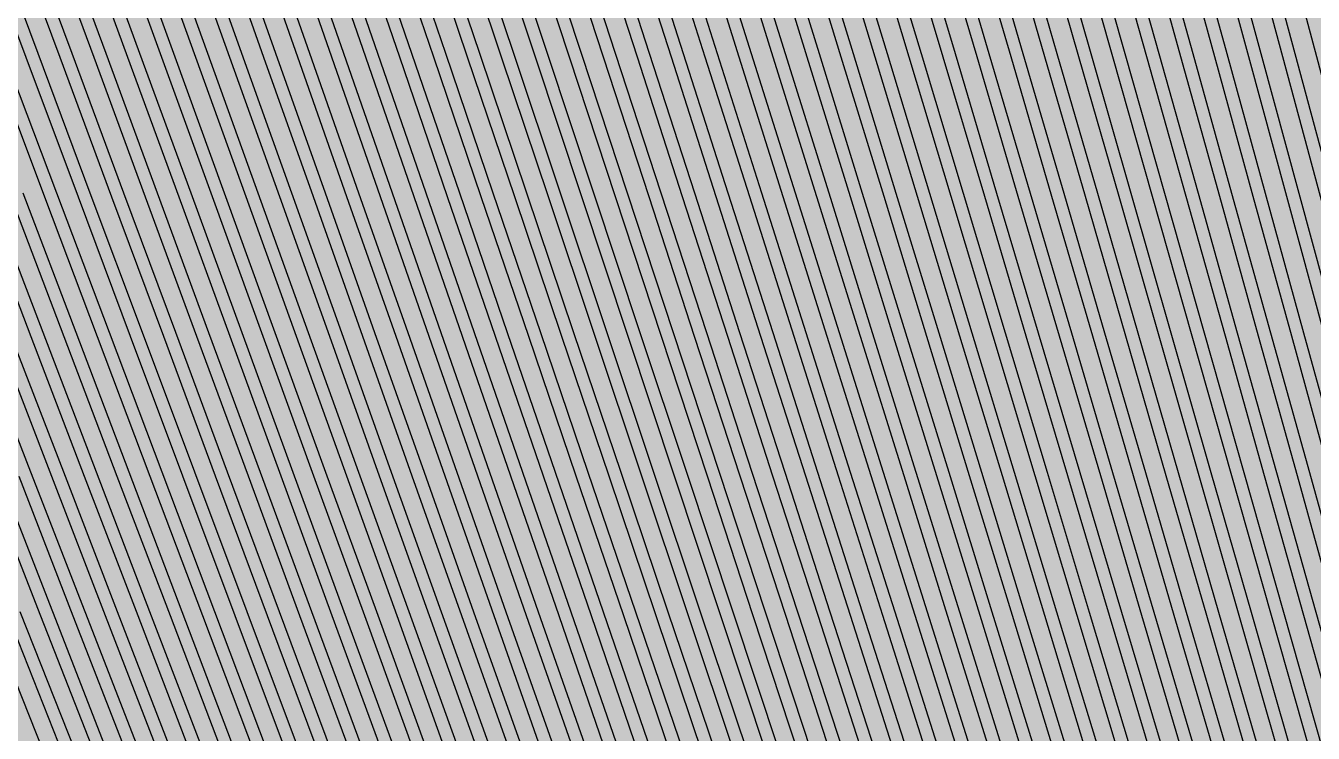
# Model space of a CAD drawing. Header units: metres. Extents: x -7231 to 10969, y -37556 to 1873.
# Drawn here: x 1142.6 to 1350.1, y -18281.2 to -18167.2 of the extents above; entities that cross this region are included whole.
import ezdxf

# ---------------------------------------------------------------- set-up
doc = ezdxf.new("R2010")
doc.units = ezdxf.units.M
for name, color, linetype in [('Metal1', 4, 'CONTINUOUS'), ('Metal2', 3, 'CONTINUOUS'), ('Polyimide', 7, 'CONTINUOUS')]:
    doc.layers.add(name, color=color, linetype=linetype)

msp = doc.modelspace()

# ---------------------------------------------------------------- hatches: boundary and pattern name
at = {"layer": 'Polyimide'}
msp.add_hatch(color=7, dxfattribs=at).paths.add_polyline_path([(4065.69, -468), (4066.67, -501.99), (4068.51, -535.99), (4071.41, -569.99), (4075.54, -603.99), (4081.04, -637.99), (4088.01, -671.99), (4096.52, -705.98), (4106.62, -739.98), (4118.33, -773.98), (4131.63, -807.98), (4146.49, -841.98), (4162.87, -875.98), (4180.68, -909.97), (4199.83, -943.97), (4220.22, -977.97), (4241.73, -1011.97), (4264.21, -1045.97), (4287.52, -1079.96), (4311.51, -1113.96), (4336.01, -1147.96), (4360.86, -1181.96), (4385.88, -1215.96), (4410.89, -1249.96), (4435.74, -1283.95), (4460.24, -1317.95), (4484.23, -1351.95), (4507.54, -1385.95), (4530.02, -1419.95), (4551.53, -1453.94), (4571.92, -1487.94), (4591.07, -1521.94), (4608.88, -1555.94), (4625.26, -1589.94), (4640.12, -1623.94), (4653.42, -1657.93), (4665.13, -1691.93), (4675.23, -1725.93), (4683.74, -1759.93), (4690.71, -1793.93), (4696.21, -1827.93), (4700.34, -1861.92), (4703.24, -1895.92), (4705.08, -1929.92), (4706.06, -1963.92), (4706.44, -1997.92), (4706.5, -2031.91), (4706.5, -4793.02), (4709.95, -4838.39), (4720.22, -4882.71), (4737.08, -4924.98), (4760.13, -4964.2), (4788.85, -4999.49), (4822.58, -5030.03), (4860.53, -5055.12), (4901.85, -5074.18), (4901.85, -5074.18), (4970.68, -5105.23), (5034.7, -5145.26), (5092.76, -5193.54), (5143.8, -5249.19), (5186.89, -5311.2), (5221.24, -5378.44), (5246.23, -5449.69), (5261.41, -5523.66), (5266.5, -5599), (5261.41, -5674.34), (5246.23, -5748.31), (5221.24, -5819.56), (5186.89, -5886.8), (5143.8, -5948.81), (5092.76, -6004.46), (5034.7, -6052.74), (4970.68, -6092.77), (4901.85, -6123.82), (4860.53, -6142.88), (4822.58, -6167.97), (4788.85, -6198.51), (4760.13, -6233.8), (4737.08, -6273.02), (4720.22, -6315.29), (4709.95, -6359.61), (4706.5, -6404.98), (4706.5, -9221.52), (4709.95, -9266.88), (4720.22, -9311.21), (4737.08, -9353.47), (4760.13, -9392.7), (4788.85, -9427.98), (4822.58, -9458.52), (4860.53, -9483.61), (4901.85, -9502.67), (4970.68, -9533.72), (5034.7, -9573.75), (5092.76, -9622.03), (5143.8, -9677.68), (5186.89, -9739.69), (5221.24, -9806.94), (5246.23, -9878.19), (5261.41, -9952.16), (5266.5, -10027.49), (5261.41, -10102.83), (5246.23, -10176.8), (5221.24, -10248.05), (5186.89, -10315.3), (5143.8, -10377.31), (5092.76, -10432.96), (5034.7, -10481.24), (4970.68, -10521.27), (4901.85, -10552.32), (4860.53, -10571.38), (4822.58, -10596.46), (4788.85, -10627), (4760.13, -10662.29), (4737.08, -10701.52), (4720.22, -10743.78), (4709.95, -10788.1), (4706.5, -10833.47), (4706.5, -13650.01), (4709.95, -13695.38), (4720.22, -13739.7), (4737.08, -13781.96), (4760.13, -13821.19), (4788.85, -13856.48), (4822.58, -13887.02), (4860.53, -13912.11), (4901.85, -13931.17), (4970.68, -13962.22), (5034.7, -14002.25), (5092.76, -14050.53), (5143.8, -14106.18), (5186.89, -14168.19), (5221.24, -14235.43), (5246.23, -14306.68), (5261.41, -14380.65), (5266.5, -14455.99), (5261.41, -14531.33), (5246.23, -14605.29), (5221.24, -14676.55), (5186.89, -14743.79), (5143.8, -14805.8), (5092.76, -14861.45), (5034.7, -14909.73), (4970.68, -14949.76), (4901.85, -14980.81), (4860.53, -14999.87), (4822.58, -15024.96), (4788.85, -15055.5), (4760.13, -15090.79), (4737.08, -15130.01), (4720.22, -15172.27), (4709.95, -15216.6), (4706.5, -15261.97), (4706.5, -15455.99), (4720.95, -15750.04), (4764.14, -16041.26), (4835.68, -16326.84), (4934.86, -16604.04), (5060.74, -16870.18), (5212.09, -17122.7), (5387.47, -17359.17), (5585.18, -17577.31), (5803.32, -17775.02), (6039.79, -17950.4), (6292.31, -18101.75), (6558.45, -18227.63), (6835.65, -18326.81), (7121.23, -18398.34), (7412.45, -18441.54), (7706.5, -18455.99), (9969.01, -18455.99), (10047.42, -18459.84), (10125.08, -18471.36), (10201.23, -18490.44), (10275.15, -18516.89), (10346.12, -18550.45), (10413.46, -18590.81), (10476.52, -18637.58), (10534.69, -18690.3), (10587.41, -18748.47), (10634.18, -18811.53), (10674.54, -18878.87), (10708.11, -18949.84), (10734.56, -19023.76), (10753.63, -19099.92), (10765.15, -19177.58), (10769.01, -19255.99), (10769.01, -20895.8), (10730.24, -20951.41), (10694.6, -21009.08), (10662.21, -21068.63), (10633.17, -21129.89), (10607.55, -21192.66), (10585.45, -21256.74), (10566.93, -21321.96), (10552.05, -21388.09), (10540.84, -21454.95), (10533.35, -21522.33), (10529.6, -21590.02), (10529.6, -21657.81), (10533.35, -21725.5), (10540.84, -21792.87), (10552.05, -21859.73), (10566.93, -21925.87), (10585.45, -21991.08), (10607.55, -22055.17), (10633.17, -22117.94), (10662.21, -22179.19), (10694.6, -22238.74), (10730.24, -22296.41), (10769.01, -22352.03), (10769.01, -32454.24), (10728.74, -32510.49), (10691.72, -32568.92), (10658.05, -32629.35), (10627.85, -32691.58), (10601.2, -32755.42), (10578.21, -32820.67), (10558.93, -32887.1), (10543.44, -32954.52), (10531.77, -33022.71), (10523.97, -33091.44), (10520.07, -33160.51), (10520.07, -33229.69), (10523.97, -33298.75), (10531.77, -33367.49), (10543.44, -33435.67), (10558.93, -33503.09), (10578.21, -33569.53), (10601.2, -33634.77), (10627.85, -33698.61), (10658.05, -33760.85), (10691.72, -33821.28), (10728.74, -33879.71), (10769.01, -33935.96), (10769.01, -36556), (10765.15, -36634.41), (10753.63, -36712.07), (10734.56, -36788.23), (10708.11, -36862.15), (10674.54, -36933.12), (10634.18, -37000.46), (10587.41, -37063.51), (10534.69, -37121.69), (10476.52, -37174.41), (10413.46, -37221.18), (10346.12, -37261.54), (10275.15, -37295.1), (10201.23, -37321.55), (10125.08, -37340.63), (10047.42, -37352.15), (9969.01, -37356), (-6231.01, -37356), (-6309.42, -37352.15), (-6387.08, -37340.63), (-6463.23, -37321.55), (-6537.15, -37295.1), (-6608.12, -37261.54), (-6675.46, -37221.18), (-6738.52, -37174.41), (-6796.69, -37121.69), (-6849.41, -37063.51), (-6896.18, -37000.46), (-6936.54, -36933.12), (-6970.11, -36862.15), (-6996.56, -36788.23), (-7015.63, -36712.07), (-7027.15, -36634.41), (-7031.01, -36556), (-7031.01, -33936), (-6990.74, -33879.75), (-6953.7, -33821.31), (-6920.03, -33760.88), (-6889.82, -33698.64), (-6863.18, -33634.8), (-6840.18, -33569.55), (-6820.9, -33503.11), (-6805.4, -33435.69), (-6793.74, -33367.49), (-6785.94, -33298.75), (-6782.03, -33229.68), (-6782.03, -33160.5), (-6785.94, -33091.43), (-6793.74, -33022.69), (-6805.4, -32954.5), (-6820.9, -32887.07), (-6840.18, -32820.63), (-6863.18, -32755.39), (-6889.82, -32691.54), (-6920.03, -32629.3), (-6953.7, -32568.87), (-6990.74, -32510.43), (-7031.01, -32454.18), (-7031.01, -22364.83), (-6990.74, -22308.58), (-6953.7, -22250.14), (-6920.03, -22189.71), (-6889.82, -22127.47), (-6863.18, -22063.62), (-6840.18, -21998.38), (-6820.9, -21931.94), (-6805.4, -21864.51), (-6793.74, -21796.32), (-6785.94, -21727.58), (-6782.03, -21658.51), (-6782.03, -21589.33), (-6785.94, -21520.26), (-6793.74, -21451.52), (-6805.4, -21383.32), (-6820.9, -21315.9), (-6840.18, -21249.46), (-6863.18, -21184.21), (-6889.82, -21120.37), (-6920.03, -21058.13), (-6953.7, -20997.7), (-6990.74, -20939.26), (-7031.01, -20883.01), (-7031.01, -19255.99), (-7027.15, -19177.58), (-7015.63, -19099.92), (-6996.56, -19023.76), (-6970.11, -18949.84), (-6936.54, -18878.87), (-6896.18, -18811.53), (-6849.41, -18748.47), (-6796.69, -18690.3), (-6738.52, -18637.58), (-6675.46, -18590.81), (-6608.12, -18550.45), (-6537.15, -18516.89), (-6463.23, -18490.44), (-6387.08, -18471.36), (-6309.42, -18459.84), (-6231.01, -18455.99), (-3968.5, -18455.99), (-3674.45, -18441.54), (-3383.23, -18398.34), (-3097.65, -18326.81), (-2820.45, -18227.63), (-2554.31, -18101.75), (-2301.79, -17950.4), (-2065.32, -17775.02), (-1847.18, -17577.31), (-1649.47, -17359.17), (-1474.09, -17122.7), (-1322.74, -16870.18), (-1196.86, -16604.04), (-1097.68, -16326.84), (-1026.14, -16041.26), (-982.95, -15750.04), (-968.5, -15455.99), (-968.5, -15261.97), (-971.95, -15216.6), (-982.22, -15172.27), (-999.08, -15130.01), (-1022.13, -15090.79), (-1050.85, -15055.5), (-1084.58, -15024.96), (-1122.53, -14999.87), (-1163.85, -14980.81), (-1232.68, -14949.76), (-1296.7, -14909.73), (-1354.76, -14861.45), (-1405.8, -14805.8), (-1448.89, -14743.79), (-1483.24, -14676.55), (-1508.23, -14605.29), (-1523.41, -14531.33), (-1528.5, -14455.99), (-1523.41, -14380.65), (-1508.23, -14306.68), (-1483.24, -14235.43), (-1448.89, -14168.19), (-1405.8, -14106.18), (-1354.76, -14050.53), (-1296.7, -14002.25), (-1232.68, -13962.22), (-1163.85, -13931.17), (-1122.53, -13912.11), (-1084.58, -13887.02), (-1050.85, -13856.48), (-1022.13, -13821.19), (-999.08, -13781.96), (-982.22, -13739.7), (-971.95, -13695.38), (-968.5, -13650.01), (-968.5, -12309.64), (-971.95, -12264.27), (-982.22, -12219.94), (-999.08, -12177.68), (-1022.13, -12138.46), (-1050.85, -12103.17), (-1084.58, -12072.63), (-1122.53, -12047.54), (-1163.85, -12028.48), (-1232.68, -11997.43), (-1296.7, -11957.4), (-1354.76, -11909.12), (-1405.8, -11853.47), (-1448.89, -11791.46), (-1483.24, -11724.22), (-1508.23, -11652.96), (-1523.41, -11579), (-1528.5, -11503.66), (-1523.41, -11428.32), (-1508.23, -11354.35), (-1483.24, -11283.1), (-1448.89, -11215.86), (-1405.8, -11153.85), (-1354.76, -11098.2), (-1296.7, -11049.92), (-1232.68, -11009.89), (-1163.85, -10978.84), (-1122.53, -10959.78), (-1084.58, -10934.69), (-1050.85, -10904.15), (-1022.13, -10868.86), (-999.08, -10829.63), (-982.22, -10787.37), (-971.95, -10743.05), (-968.5, -10697.68), (-968.5, -9357.31), (-971.95, -9311.94), (-982.22, -9267.62), (-999.08, -9225.35), (-1022.13, -9186.13), (-1050.85, -9150.84), (-1084.58, -9120.3), (-1122.53, -9095.21), (-1163.85, -9076.15), (-1163.85, -9076.15), (-1232.68, -9045.1), (-1296.7, -9005.07), (-1354.76, -8956.79), (-1405.8, -8901.14), (-1448.89, -8839.13), (-1483.24, -8771.89), (-1508.23, -8700.64), (-1523.41, -8626.67), (-1528.5, -8551.33), (-1523.41, -8475.99), (-1508.23, -8402.02), (-1483.24, -8330.77), (-1448.89, -8263.53), (-1405.8, -8201.52), (-1354.76, -8145.87), (-1296.7, -8097.59), (-1232.68, -8057.56), (-1163.85, -8026.51), (-1163.85, -8026.51), (-1122.53, -8007.45), (-1084.58, -7982.36), (-1050.85, -7951.82), (-1022.13, -7916.53), (-999.08, -7877.31), (-982.22, -7835.04), (-971.95, -7790.72), (-968.5, -7745.35), (-968.5, -6404.98), (-971.95, -6359.61), (-982.22, -6315.29), (-999.08, -6273.02), (-1022.13, -6233.8), (-1050.85, -6198.51), (-1084.58, -6167.97), (-1122.53, -6142.88), (-1163.85, -6123.82), (-1163.85, -6123.82), (-1232.68, -6092.77), (-1296.7, -6052.74), (-1354.76, -6004.46), (-1405.8, -5948.81), (-1448.89, -5886.8), (-1483.24, -5819.56), (-1508.23, -5748.31), (-1523.41, -5674.34), (-1528.5, -5599), (-1523.41, -5523.66), (-1508.23, -5449.69), (-1483.24, -5378.44), (-1448.89, -5311.2), (-1405.8, -5249.19), (-1354.76, -5193.54), (-1296.7, -5145.26), (-1232.68, -5105.23), (-1163.85, -5074.18), (-1163.85, -5074.18), (-1122.53, -5055.12), (-1084.58, -5030.03), (-1050.85, -4999.49), (-1022.13, -4964.2), (-999.08, -4924.98), (-982.22, -4882.71), (-971.95, -4838.39), (-968.5, -4793.02), (-968.5, -2031.91), (-968.44, -1997.92), (-968.06, -1963.92), (-967.05, -1929.92), (-965.18, -1895.92), (-962.22, -1861.92), (-958.01, -1827.93), (-952.41, -1793.93), (-945.31, -1759.93), (-936.64, -1725.93), (-926.35, -1691.93), (-914.43, -1657.93), (-900.88, -1623.94), (-885.74, -1589.94), (-869.05, -1555.94), (-850.91, -1521.94), (-831.4, -1487.94), (-810.63, -1453.94), (-788.72, -1419.95), (-765.82, -1385.95), (-742.07, -1351.95), (-717.63, -1317.95), (-692.67, -1283.95), (-667.36, -1249.96), (-641.88, -1215.96), (-616.39, -1181.96), (-591.08, -1147.96), (-566.12, -1113.96), (-541.68, -1079.96), (-517.93, -1045.97), (-495.03, -1011.97), (-473.12, -977.97), (-452.35, -943.97), (-432.84, -909.97), (-414.7, -875.98), (-398.01, -841.98), (-382.87, -807.98), (-369.32, -773.98), (-357.4, -739.98), (-347.11, -705.98), (-338.44, -671.99), (-331.34, -637.99), (-325.74, -603.99), (-321.53, -569.99), (-318.57, -535.99), (-316.7, -501.99), (-315.69, -468), (-315.31, -434), (-315.25, -400), (-315.25, 401), (-315.25, 451), (-315.25, 1644), (-270.25, 1644), (-270.03, 1637.13), (-269.35, 1630.29), (-268.23, 1623.52), (-266.67, 1616.82), (-264.68, 1610.25), (-262.26, 1603.82), (-259.42, 1597.56), (-256.18, 1591.5), (-252.55, 1585.67), (-248.55, 1580.08), (-244.19, 1574.77), (-239.5, 1569.75), (-234.48, 1565.06), (-229.17, 1560.7), (-223.58, 1556.7), (-217.75, 1553.07), (-211.69, 1549.83), (-205.43, 1546.99), (-199, 1544.57), (-192.43, 1542.58), (-185.73, 1541.02), (-178.96, 1539.9), (-172.12, 1539.22), (-165.25, 1539), (-158.38, 1539.22), (-151.54, 1539.9), (-144.77, 1541.02), (-138.07, 1542.58), (-131.5, 1544.57), (-125.07, 1546.99), (-118.81, 1549.83), (-112.75, 1553.07), (-106.92, 1556.7), (-101.33, 1560.7), (-96.02, 1565.06), (-91, 1569.75), (-86.31, 1574.77), (-81.95, 1580.08), (-77.95, 1585.67), (-74.32, 1591.5), (-71.08, 1597.56), (-68.24, 1603.82), (-65.82, 1610.25), (-63.83, 1616.82), (-62.27, 1623.52), (-61.15, 1630.29), (-60.47, 1637.13), (-60.25, 1644), (1853, 1644), (1853, 1573), (3815.25, 1573), (3815.46, 1579.54), (3816.11, 1586.05), (3817.17, 1592.51), (3818.66, 1598.88), (3820.56, 1605.14), (3822.86, 1611.27), (3825.56, 1617.23), (3828.65, 1623), (3832.1, 1628.56), (3835.91, 1633.88), (3840.07, 1638.93), (3844.54, 1643.71), (3849.32, 1648.18), (3854.37, 1652.34), (3859.69, 1656.15), (3865.25, 1659.6), (3871.02, 1662.69), (3876.98, 1665.39), (3883.11, 1667.69), (3889.37, 1669.59), (3895.74, 1671.08), (3902.2, 1672.14), (3908.71, 1672.79), (3915.25, 1673), (3921.79, 1672.79), (3928.3, 1672.14), (3934.76, 1671.08), (3941.13, 1669.59), (3947.39, 1667.69), (3953.52, 1665.39), (3959.48, 1662.69), (3965.25, 1659.6), (3970.81, 1656.15), (3976.13, 1652.34), (3981.18, 1648.18), (3985.96, 1643.71), (3990.43, 1638.93), (3994.59, 1633.88), (3998.4, 1628.56), (4001.85, 1623), (4004.94, 1617.23), (4007.64, 1611.27), (4009.94, 1605.14), (4011.84, 1598.88), (4013.33, 1592.51), (4014.39, 1586.05), (4015.04, 1579.54), (4015.25, 1573), (4065.25, 1573), (4065.25, 451), (4065.25, 401), (4065.25, -400), (4065.31, -434), (4065.69, -468)])

# ---------------------------------------------------------------- linework, layer by layer
at = {"layer": 'Metal1'}
for points in [[(1312.61, -18464.76), (1305.01, -18442.26), (1297.42, -18419.76), (1289.82, -18397.26), (1282.22, -18374.76), (1274.63, -18352.26), (1267.03, -18329.76), (1259.44, -18307.25), (1251.84, -18284.75), (1244.24, -18262.25), (1236.65, -18239.75), (1229.05, -18217.25), (1221.46, -18194.75), (1213.86, -18172.25), (1206.26, -18149.75), (1198.67, -18127.25), (1191.07, -18104.75), (1183.47, -18082.25), (1175.88, -18059.75), (1168.28, -18037.25), (1160.69, -18014.75), (1153.09, -17992.25), (1145.49, -17969.74), (1137.9, -17947.24)], [(1139.79, -17946.6), (1147.39, -17969.11), (1154.99, -17991.61), (1162.58, -18014.11), (1170.18, -18036.61), (1177.77, -18059.11), (1185.37, -18081.61), (1192.97, -18104.11), (1200.56, -18126.61), (1208.16, -18149.11), (1215.75, -18171.61), (1223.35, -18194.11), (1230.95, -18216.61), (1238.54, -18239.11), (1246.14, -18261.61), (1253.74, -18284.11), (1261.33, -18306.62), (1268.93, -18329.12), (1276.52, -18351.62), (1284.12, -18374.12), (1291.72, -18396.62), (1299.31, -18419.12), (1306.91, -18441.62), (1314.5, -18464.12)], [(1135.29, -17969.1), (1143.02, -17991.6), (1150.74, -18014.1), (1158.46, -18036.6), (1166.19, -18059.1), (1173.91, -18081.6), (1181.63, -18104.1), (1189.36, -18126.61), (1197.08, -18149.11), (1204.8, -18171.61), (1212.53, -18194.11), (1220.25, -18216.61), (1227.97, -18239.11), (1235.7, -18261.61), (1243.42, -18284.11), (1251.14, -18306.61), (1258.87, -18329.11), (1266.59, -18351.61), (1274.31, -18374.11), (1282.04, -18396.61), (1289.76, -18419.11), (1297.48, -18441.61), (1305.21, -18464.12)], [(1405.56, -18464.71), (1399.23, -18442.21), (1392.91, -18419.71), (1386.58, -18397.21), (1380.26, -18374.71), (1373.93, -18352.21), (1367.61, -18329.71), (1361.28, -18307.21), (1354.96, -18284.71), (1348.63, -18262.2), (1342.31, -18239.7), (1335.98, -18217.2), (1329.66, -18194.7), (1323.33, -18172.2), (1317.01, -18149.7), (1310.68, -18127.2), (1304.36, -18104.7), (1298.03, -18082.2), (1291.71, -18059.7), (1285.38, -18037.2), (1279.06, -18014.7), (1272.73, -17992.2)], [(1414.85, -18464.71), (1408.65, -18442.2), (1402.45, -18419.7), (1396.26, -18397.2), (1390.06, -18374.7), (1383.86, -18352.2), (1377.66, -18329.7), (1371.47, -18307.2), (1365.27, -18284.7), (1359.07, -18262.2), (1352.87, -18239.7), (1346.68, -18217.2), (1340.48, -18194.7), (1334.28, -18172.2), (1328.08, -18149.7), (1321.88, -18127.2), (1315.69, -18104.69), (1309.49, -18082.19), (1303.29, -18059.69), (1297.09, -18037.19), (1290.9, -18014.69), (1284.7, -17992.19)], [(1424.14, -18464.7), (1418.07, -18442.2), (1412, -18419.7), (1405.93, -18397.2), (1399.86, -18374.7), (1393.79, -18352.2), (1387.72, -18329.7), (1381.65, -18307.2), (1375.58, -18284.69), (1369.51, -18262.19), (1363.44, -18239.69), (1357.37, -18217.19), (1351.3, -18194.69), (1345.23, -18172.19), (1339.16, -18149.69), (1333.09, -18127.19), (1327.02, -18104.69), (1320.95, -18082.19), (1314.87, -18059.69), (1308.8, -18037.19), (1302.73, -18014.69), (1296.66, -17992.19)], [(1303.31, -18464.76), (1295.59, -18442.26), (1287.87, -18419.76), (1280.14, -18397.26), (1272.42, -18374.76), (1264.7, -18352.26), (1256.98, -18329.76), (1249.25, -18307.26), (1241.53, -18284.76), (1233.81, -18262.26), (1226.08, -18239.76), (1218.36, -18217.26), (1210.64, -18194.76), (1202.91, -18172.26), (1195.19, -18149.76), (1187.47, -18127.25), (1179.74, -18104.75), (1172.02, -18082.25), (1164.3, -18059.75), (1156.57, -18037.25), (1148.85, -18014.75), (1141.13, -17992.25)], [(1321.9, -18464.75), (1314.43, -18442.25), (1306.97, -18419.75), (1299.5, -18397.25), (1292.03, -18374.75), (1284.56, -18352.25), (1277.09, -18329.75), (1269.62, -18307.25), (1262.15, -18284.75), (1254.68, -18262.25), (1247.21, -18239.75), (1239.74, -18217.25), (1232.28, -18194.75), (1224.81, -18172.25), (1217.34, -18149.75), (1209.87, -18127.24), (1202.4, -18104.74), (1194.93, -18082.24), (1187.46, -18059.74), (1179.99, -18037.24), (1172.52, -18014.74), (1165.05, -17992.24)], [(1331.2, -18464.75), (1323.86, -18442.25), (1316.51, -18419.75), (1309.17, -18397.25), (1301.83, -18374.75), (1294.49, -18352.25), (1287.15, -18329.75), (1279.81, -18307.25), (1272.46, -18284.74), (1265.12, -18262.24), (1257.78, -18239.74), (1250.44, -18217.24), (1243.1, -18194.74), (1235.75, -18172.24), (1228.41, -18149.74), (1221.07, -18127.24), (1213.73, -18104.74), (1206.39, -18082.24), (1199.04, -18059.74), (1191.7, -18037.24), (1184.36, -18014.74), (1177.02, -17992.24)], [(1340.49, -18464.75), (1333.28, -18442.24), (1326.06, -18419.74), (1318.85, -18397.24), (1311.63, -18374.74), (1304.42, -18352.24), (1297.2, -18329.74), (1289.99, -18307.24), (1282.77, -18284.74), (1275.56, -18262.24), (1268.35, -18239.74), (1261.13, -18217.24), (1253.92, -18194.74), (1246.7, -18172.24), (1239.49, -18149.74), (1232.27, -18127.24), (1225.06, -18104.73), (1217.84, -18082.23), (1210.63, -18059.73), (1203.41, -18037.23), (1196.2, -18014.73), (1188.98, -17992.23)], [(1349.79, -18464.74), (1342.7, -18442.24), (1335.61, -18419.74), (1328.52, -18397.24), (1321.44, -18374.74), (1314.35, -18352.24), (1307.26, -18329.74), (1300.17, -18307.24), (1293.09, -18284.73), (1286, -18262.23), (1278.91, -18239.73), (1271.82, -18217.23), (1264.74, -18194.73), (1257.65, -18172.23), (1250.56, -18149.73), (1243.47, -18127.23), (1236.39, -18104.73), (1229.3, -18082.23), (1222.21, -18059.73), (1215.12, -18037.23), (1208.04, -18014.73), (1200.95, -17992.23)], [(1359.08, -18464.74), (1352.12, -18442.23), (1345.16, -18419.73), (1338.2, -18397.23), (1331.24, -18374.73), (1324.28, -18352.23), (1317.32, -18329.73), (1310.36, -18307.23), (1303.4, -18284.73), (1296.44, -18262.23), (1289.48, -18239.73), (1282.52, -18217.23), (1275.56, -18194.73), (1268.6, -18172.23), (1261.64, -18149.73), (1254.67, -18127.23), (1247.71, -18104.72), (1240.75, -18082.22), (1233.79, -18059.72), (1226.83, -18037.22), (1219.87, -18014.72), (1212.91, -17992.22)], [(1368.38, -18464.73), (1361.54, -18442.23), (1354.71, -18419.73), (1347.88, -18397.23), (1341.04, -18374.73), (1334.21, -18352.23), (1327.38, -18329.73), (1320.54, -18307.23), (1313.71, -18284.73), (1306.88, -18262.22), (1300.04, -18239.72), (1293.21, -18217.22), (1286.38, -18194.72), (1279.54, -18172.22), (1272.71, -18149.72), (1265.88, -18127.22), (1259.04, -18104.72), (1252.21, -18082.22), (1245.38, -18059.72), (1238.54, -18037.22), (1231.71, -18014.72), (1224.88, -17992.22)], [(1377.67, -18464.73), (1370.96, -18442.22), (1364.26, -18419.72), (1357.55, -18397.22), (1350.85, -18374.72), (1344.14, -18352.22), (1337.43, -18329.72), (1330.73, -18307.22), (1324.02, -18284.72), (1317.32, -18262.22), (1310.61, -18239.72), (1303.9, -18217.22), (1297.2, -18194.72), (1290.49, -18172.22), (1283.78, -18149.72), (1277.08, -18127.22), (1270.37, -18104.71), (1263.67, -18082.21), (1256.96, -18059.71), (1250.25, -18037.21), (1243.55, -18014.71), (1236.84, -17992.21)], [(1386.97, -18464.72), (1380.39, -18442.22), (1373.81, -18419.72), (1367.23, -18397.22), (1360.65, -18374.72), (1354.07, -18352.22), (1347.49, -18329.72), (1340.91, -18307.22), (1334.33, -18284.72), (1327.75, -18262.21), (1321.18, -18239.71), (1314.6, -18217.21), (1308.02, -18194.71), (1301.44, -18172.21), (1294.86, -18149.71), (1288.28, -18127.21), (1281.7, -18104.71), (1275.12, -18082.21), (1268.54, -18059.71), (1261.96, -18037.21), (1255.38, -18014.71), (1248.81, -17992.21)], [(1396.26, -18464.72), (1389.81, -18442.21), (1383.36, -18419.71), (1376.9, -18397.21), (1370.45, -18374.71), (1364, -18352.21), (1357.55, -18329.71), (1351.1, -18307.21), (1344.64, -18284.71), (1338.19, -18262.21), (1331.74, -18239.71), (1325.29, -18217.21), (1318.84, -18194.71), (1312.39, -18172.21), (1305.93, -18149.71), (1299.48, -18127.21), (1293.03, -18104.7), (1286.58, -18082.2), (1280.13, -18059.7), (1273.67, -18037.2), (1267.22, -18014.7), (1260.77, -17992.2)], [(1294.02, -18464.77), (1286.17, -18442.27), (1278.32, -18419.77), (1270.47, -18397.27), (1262.62, -18374.77), (1254.77, -18352.27), (1246.92, -18329.77), (1239.07, -18307.26), (1231.22, -18284.76), (1223.37, -18262.26), (1215.52, -18239.76), (1207.67, -18217.26), (1199.82, -18194.76), (1191.97, -18172.26), (1184.11, -18149.76), (1176.26, -18127.26), (1168.41, -18104.76), (1160.56, -18082.26), (1152.71, -18059.76), (1144.86, -18037.26), (1137.01, -18014.76)], [(1138.9, -18014.1), (1146.75, -18036.6), (1154.6, -18059.1), (1162.45, -18081.6), (1170.3, -18104.1), (1178.15, -18126.6), (1186, -18149.1), (1193.85, -18171.6), (1201.7, -18194.1), (1209.55, -18216.6), (1217.4, -18239.1), (1225.25, -18261.6), (1233.11, -18284.11), (1240.96, -18306.61), (1248.81, -18329.11), (1256.66, -18351.61), (1264.51, -18374.11), (1272.36, -18396.61), (1280.21, -18419.11), (1288.06, -18441.61), (1295.91, -18464.11)], [(1174.42, -18014.11), (1181.89, -18036.61), (1189.36, -18059.11), (1196.83, -18081.61), (1204.3, -18104.11), (1211.77, -18126.61), (1219.24, -18149.12), (1226.7, -18171.62), (1234.17, -18194.12), (1241.64, -18216.62), (1249.11, -18239.12), (1256.58, -18261.62), (1264.05, -18284.12), (1271.52, -18306.62), (1278.99, -18329.12), (1286.46, -18351.62), (1293.93, -18374.12), (1301.39, -18396.62), (1308.86, -18419.12), (1316.33, -18441.62), (1323.8, -18464.12)], [(1186.26, -18014.12), (1193.6, -18036.62), (1200.95, -18059.12), (1208.29, -18081.62), (1215.63, -18104.12), (1222.97, -18126.62), (1230.31, -18149.12), (1237.66, -18171.62), (1245, -18194.12), (1252.34, -18216.62), (1259.68, -18239.12), (1267.02, -18261.62), (1274.36, -18284.12), (1281.71, -18306.62), (1289.05, -18329.13), (1296.39, -18351.63), (1303.73, -18374.13), (1311.07, -18396.63), (1318.42, -18419.13), (1325.76, -18441.63), (1333.1, -18464.13)], [(1198.1, -18014.12), (1205.32, -18036.62), (1212.53, -18059.12), (1219.75, -18081.62), (1226.96, -18104.12), (1234.18, -18126.62), (1241.39, -18149.13), (1248.61, -18171.63), (1255.82, -18194.13), (1263.04, -18216.63), (1270.25, -18239.13), (1277.46, -18261.63), (1284.68, -18284.13), (1291.89, -18306.63), (1299.11, -18329.13), (1306.32, -18351.63), (1313.54, -18374.13), (1320.75, -18396.63), (1327.97, -18419.13), (1335.18, -18441.63), (1342.4, -18464.13)], [(1209.94, -18014.13), (1217.03, -18036.63), (1224.12, -18059.13), (1231.21, -18081.63), (1238.29, -18104.13), (1245.38, -18126.63), (1252.47, -18149.13), (1259.56, -18171.63), (1266.64, -18194.13), (1273.73, -18216.63), (1280.82, -18239.13), (1287.91, -18261.63), (1294.99, -18284.13), (1302.08, -18306.63), (1309.17, -18329.14), (1316.26, -18351.64), (1323.34, -18374.14), (1330.43, -18396.64), (1337.52, -18419.14), (1344.61, -18441.64), (1351.69, -18464.14)], [(1221.78, -18014.13), (1228.74, -18036.63), (1235.7, -18059.13), (1242.66, -18081.63), (1249.63, -18104.13), (1256.59, -18126.63), (1263.55, -18149.13), (1270.51, -18171.64), (1277.47, -18194.14), (1284.43, -18216.64), (1291.39, -18239.14), (1298.35, -18261.64), (1305.31, -18284.14), (1312.27, -18306.64), (1319.23, -18329.14), (1326.19, -18351.64), (1333.15, -18374.14), (1340.11, -18396.64), (1347.07, -18419.14), (1354.03, -18441.64), (1360.99, -18464.14)], [(1233.62, -18014.14), (1240.46, -18036.64), (1247.29, -18059.14), (1254.12, -18081.64), (1260.96, -18104.14), (1267.79, -18126.64), (1274.62, -18149.14), (1281.46, -18171.64), (1288.29, -18194.14), (1295.12, -18216.64), (1301.96, -18239.14), (1308.79, -18261.64), (1315.62, -18284.14), (1322.46, -18306.64), (1329.29, -18329.15), (1336.12, -18351.65), (1342.96, -18374.15), (1349.79, -18396.65), (1356.62, -18419.15), (1363.46, -18441.65), (1370.29, -18464.15)], [(1245.46, -18014.14), (1252.17, -18036.64), (1258.88, -18059.14), (1265.58, -18081.64), (1272.29, -18104.14), (1278.99, -18126.64), (1285.7, -18149.14), (1292.41, -18171.65), (1299.11, -18194.15), (1305.82, -18216.65), (1312.53, -18239.15), (1319.23, -18261.65), (1325.94, -18284.15), (1332.64, -18306.65), (1339.35, -18329.15), (1346.06, -18351.65), (1352.76, -18374.15), (1359.47, -18396.65), (1366.18, -18419.15), (1372.88, -18441.65), (1379.59, -18464.15)], [(1257.3, -18014.15), (1263.88, -18036.65), (1270.46, -18059.15), (1277.04, -18081.65), (1283.62, -18104.15), (1290.2, -18126.65), (1296.78, -18149.15), (1303.36, -18171.65), (1309.94, -18194.15), (1316.52, -18216.65), (1323.09, -18239.15), (1329.67, -18261.65), (1336.25, -18284.15), (1342.83, -18306.65), (1349.41, -18329.16), (1355.99, -18351.66), (1362.57, -18374.16), (1369.15, -18396.66), (1375.73, -18419.16), (1382.31, -18441.66), (1388.89, -18464.16)], [(1269.14, -18014.15), (1275.6, -18036.65), (1282.05, -18059.15), (1288.5, -18081.65), (1294.95, -18104.15), (1301.4, -18126.65), (1307.86, -18149.15), (1314.31, -18171.66), (1320.76, -18194.16), (1327.21, -18216.66), (1333.66, -18239.16), (1340.12, -18261.66), (1346.57, -18284.16), (1353.02, -18306.66), (1359.47, -18329.16), (1365.92, -18351.66), (1372.38, -18374.16), (1378.83, -18396.66), (1385.28, -18419.16), (1391.73, -18441.66), (1398.18, -18464.16)], [(1280.98, -18014.16), (1287.31, -18036.66), (1293.63, -18059.16), (1299.96, -18081.66), (1306.28, -18104.16), (1312.61, -18126.66), (1318.93, -18149.16), (1325.26, -18171.66), (1331.58, -18194.16), (1337.91, -18216.66), (1344.23, -18239.16), (1350.56, -18261.66), (1356.88, -18284.16), (1363.21, -18306.66), (1369.53, -18329.17), (1375.86, -18351.67), (1382.18, -18374.17), (1388.51, -18396.67), (1394.83, -18419.17), (1401.16, -18441.67), (1407.48, -18464.17)], [(1292.82, -18014.16), (1299.02, -18036.66), (1305.22, -18059.16), (1311.42, -18081.66), (1317.62, -18104.16), (1323.81, -18126.66), (1330.01, -18149.16), (1336.21, -18171.67), (1342.41, -18194.17), (1348.6, -18216.67), (1354.8, -18239.17), (1361, -18261.67), (1367.2, -18284.17), (1373.39, -18306.67), (1379.59, -18329.17), (1385.79, -18351.67), (1391.99, -18374.17), (1398.18, -18396.67), (1404.38, -18419.17), (1410.58, -18441.67), (1416.78, -18464.17)], [(1304.66, -18014.17), (1310.74, -18036.67), (1316.81, -18059.17), (1322.88, -18081.67), (1328.95, -18104.17), (1335.02, -18126.67), (1341.09, -18149.17), (1347.16, -18171.67), (1353.23, -18194.17), (1359.3, -18216.67), (1365.37, -18239.17), (1371.44, -18261.67), (1377.51, -18284.17), (1383.58, -18306.67), (1389.65, -18329.18), (1395.72, -18351.68), (1401.79, -18374.18), (1407.86, -18396.68), (1413.93, -18419.18), (1420, -18441.68), (1426.08, -18464.18)], [(1135.04, -18036.59), (1143.02, -18059.09), (1150.99, -18081.59), (1158.97, -18104.09), (1166.95, -18126.6), (1174.93, -18149.1), (1182.9, -18171.6), (1190.88, -18194.1), (1198.86, -18216.6), (1206.84, -18239.1), (1214.81, -18261.6), (1222.79, -18284.1), (1230.77, -18306.6), (1238.75, -18329.1), (1246.72, -18351.6), (1254.7, -18374.1), (1262.68, -18396.6), (1270.66, -18419.1), (1278.63, -18441.61), (1286.61, -18464.11)], [(1284.73, -18464.77), (1276.75, -18442.27), (1268.77, -18419.77), (1260.79, -18397.27), (1252.82, -18374.77), (1244.84, -18352.27), (1236.86, -18329.77), (1228.88, -18307.27), (1220.91, -18284.77), (1212.93, -18262.27), (1204.95, -18239.77), (1196.97, -18217.27), (1189, -18194.77), (1181.02, -18172.27), (1173.04, -18149.76), (1165.06, -18127.26), (1157.09, -18104.76), (1149.11, -18082.26), (1141.13, -18059.76)], [(1275.43, -18464.78), (1267.33, -18442.28), (1259.22, -18419.78), (1251.12, -18397.28), (1243.01, -18374.78), (1234.91, -18352.28), (1226.8, -18329.77), (1218.7, -18307.27), (1210.59, -18284.77), (1202.49, -18262.27), (1194.38, -18239.77), (1186.28, -18217.27), (1178.18, -18194.77), (1170.07, -18172.27), (1161.97, -18149.77), (1153.86, -18127.27), (1145.76, -18104.77), (1137.65, -18082.27)], [(1139.53, -18081.59), (1147.64, -18104.09), (1155.74, -18126.59), (1163.85, -18149.09), (1171.95, -18171.59), (1180.06, -18194.09), (1188.16, -18216.59), (1196.27, -18239.09), (1204.37, -18261.59), (1212.48, -18284.1), (1220.58, -18306.6), (1228.68, -18329.1), (1236.79, -18351.6), (1244.89, -18374.1), (1253, -18396.6), (1261.1, -18419.1), (1269.21, -18441.6), (1277.31, -18464.1)], [(1136.31, -18104.09), (1144.54, -18126.59), (1152.77, -18149.09), (1161, -18171.59), (1169.23, -18194.09), (1177.47, -18216.59), (1185.7, -18239.09), (1193.93, -18261.59), (1202.16, -18284.09), (1210.39, -18306.59), (1218.62, -18329.09), (1226.86, -18351.59), (1235.09, -18374.09), (1243.32, -18396.59), (1251.55, -18419.09), (1259.78, -18441.6), (1268.02, -18464.1)], [(1266.14, -18464.78), (1257.91, -18442.28), (1249.67, -18419.78), (1241.44, -18397.28), (1233.21, -18374.78), (1224.98, -18352.28), (1216.75, -18329.78), (1208.51, -18307.28), (1200.28, -18284.78), (1192.05, -18262.28), (1183.82, -18239.78), (1175.59, -18217.28), (1167.36, -18194.78), (1159.12, -18172.27), (1150.89, -18149.77), (1142.66, -18127.27), (1134.43, -18104.77)], [(1256.84, -18464.79), (1248.48, -18442.29), (1240.12, -18419.79), (1231.77, -18397.29), (1223.41, -18374.79), (1215.05, -18352.28), (1206.69, -18329.78), (1198.33, -18307.28), (1189.97, -18284.78), (1181.61, -18262.28), (1173.25, -18239.78), (1164.89, -18217.28), (1156.54, -18194.78), (1148.18, -18172.28), (1139.82, -18149.78)], [(1141.69, -18149.08), (1150.05, -18171.58), (1158.41, -18194.08), (1166.77, -18216.58), (1175.13, -18239.08), (1183.49, -18261.59), (1191.85, -18284.09), (1200.2, -18306.59), (1208.56, -18329.09), (1216.92, -18351.59), (1225.28, -18374.09), (1233.64, -18396.59), (1242, -18419.09), (1250.36, -18441.59), (1258.72, -18464.09)], [(1247.55, -18464.79), (1239.06, -18442.29), (1230.58, -18419.79), (1222.09, -18397.29), (1213.6, -18374.79), (1205.12, -18352.29), (1196.63, -18329.79), (1188.15, -18307.29), (1179.66, -18284.79), (1171.17, -18262.29), (1162.69, -18239.79), (1154.2, -18217.29), (1145.72, -18194.78), (1137.23, -18172.28)], [(1139.1, -18171.58), (1147.59, -18194.08), (1156.07, -18216.58), (1164.56, -18239.08), (1173.04, -18261.58), (1181.53, -18284.08), (1190.02, -18306.58), (1198.5, -18329.08), (1206.99, -18351.58), (1215.48, -18374.08), (1223.96, -18396.58), (1232.45, -18419.09), (1240.93, -18441.59), (1249.42, -18464.09)], [(1238.25, -18464.8), (1229.64, -18442.3), (1221.03, -18419.8), (1212.41, -18397.3), (1203.8, -18374.79), (1195.19, -18352.29), (1186.57, -18329.79), (1177.96, -18307.29), (1169.35, -18284.79), (1160.74, -18262.29), (1152.12, -18239.79), (1143.51, -18217.29), (1134.9, -18194.79)], [(1136.76, -18194.07), (1145.38, -18216.57), (1153.99, -18239.08), (1162.6, -18261.58), (1171.22, -18284.08), (1179.83, -18306.58), (1188.44, -18329.08), (1197.06, -18351.58), (1205.67, -18374.08), (1214.28, -18396.58), (1222.9, -18419.08), (1231.51, -18441.58), (1240.12, -18464.08)], [(1134.68, -18216.57), (1143.42, -18239.07), (1152.16, -18261.57), (1160.9, -18284.07), (1169.64, -18306.57), (1178.38, -18329.07), (1187.12, -18351.57), (1195.86, -18374.08), (1204.6, -18396.58), (1213.34, -18419.08), (1222.08, -18441.58), (1230.82, -18464.08)], [(1228.96, -18464.8), (1220.22, -18442.3), (1211.48, -18419.8), (1202.74, -18397.3), (1194, -18374.8), (1185.26, -18352.3), (1176.52, -18329.8), (1167.78, -18307.3), (1159.04, -18284.8), (1150.3, -18262.3), (1141.56, -18239.8)], [(1141.72, -18261.57), (1150.59, -18284.07), (1159.45, -18306.57), (1168.32, -18329.07), (1177.19, -18351.57), (1186.06, -18374.07), (1194.92, -18396.57), (1203.79, -18419.07), (1212.66, -18441.57), (1221.53, -18464.07)], [(1219.66, -18464.81), (1210.8, -18442.31), (1201.93, -18419.81), (1193.06, -18397.3), (1184.2, -18374.8), (1175.33, -18352.3), (1166.46, -18329.8), (1157.59, -18307.3), (1148.73, -18284.8), (1139.86, -18262.3)]]:
    msp.add_lwpolyline(points, dxfattribs=at)
at = {"layer": 'Metal2'}
for points in [[(1141.34, -17969.1), (1149, -17991.6), (1156.66, -18014.1), (1164.32, -18036.6), (1171.98, -18059.11), (1179.64, -18081.61), (1187.3, -18104.11), (1194.96, -18126.61), (1202.62, -18149.11), (1210.28, -18171.61), (1217.94, -18194.11), (1225.6, -18216.61), (1233.26, -18239.11), (1240.92, -18261.61), (1248.58, -18284.11), (1256.24, -18306.61), (1263.9, -18329.11), (1271.56, -18351.61), (1279.22, -18374.11), (1286.88, -18396.62), (1294.54, -18419.12), (1302.2, -18441.62), (1309.86, -18464.12)], [(1307.96, -18464.76), (1300.3, -18442.26), (1292.64, -18419.76), (1284.98, -18397.26), (1277.32, -18374.76), (1269.66, -18352.26), (1262, -18329.76), (1254.34, -18307.26), (1246.68, -18284.76), (1239.02, -18262.26), (1231.36, -18239.76), (1223.71, -18217.25), (1216.05, -18194.75), (1208.39, -18172.25), (1200.73, -18149.75), (1193.07, -18127.25), (1185.41, -18104.75), (1177.75, -18082.25), (1170.09, -18059.75), (1162.43, -18037.25), (1154.77, -18014.75), (1147.11, -17992.25), (1139.45, -17969.75)], [(1137.03, -17991.6), (1144.82, -18014.1), (1152.61, -18036.6), (1160.39, -18059.1), (1168.18, -18081.6), (1175.97, -18104.1), (1183.76, -18126.6), (1191.54, -18149.1), (1199.33, -18171.6), (1207.12, -18194.1), (1214.9, -18216.61), (1222.69, -18239.11), (1230.48, -18261.61), (1238.26, -18284.11), (1246.05, -18306.61), (1253.84, -18329.11), (1261.62, -18351.61), (1269.41, -18374.11), (1277.2, -18396.61), (1284.98, -18419.11), (1292.77, -18441.61), (1300.56, -18464.11)], [(1400.91, -18464.71), (1394.52, -18442.21), (1388.13, -18419.71), (1381.74, -18397.21), (1375.35, -18374.71), (1368.97, -18352.21), (1362.58, -18329.71), (1356.19, -18307.21), (1349.8, -18284.71), (1343.41, -18262.21), (1337.02, -18239.71), (1330.64, -18217.21), (1324.25, -18194.7), (1317.86, -18172.2), (1311.47, -18149.7), (1305.08, -18127.2), (1298.69, -18104.7), (1292.31, -18082.2), (1285.92, -18059.7), (1279.53, -18037.2), (1273.14, -18014.7), (1266.75, -17992.2)], [(1410.2, -18464.71), (1403.94, -18442.21), (1397.68, -18419.71), (1391.42, -18397.21), (1385.16, -18374.71), (1378.9, -18352.2), (1372.64, -18329.7), (1366.37, -18307.2), (1360.11, -18284.7), (1353.85, -18262.2), (1347.59, -18239.7), (1341.33, -18217.2), (1335.07, -18194.7), (1328.81, -18172.2), (1322.55, -18149.7), (1316.28, -18127.2), (1310.02, -18104.7), (1303.76, -18082.2), (1297.5, -18059.7), (1291.24, -18037.2), (1284.98, -18014.69), (1278.72, -17992.19)], [(1419.5, -18464.7), (1413.36, -18442.2), (1407.23, -18419.7), (1401.09, -18397.2), (1394.96, -18374.7), (1388.83, -18352.2), (1382.69, -18329.7), (1376.56, -18307.2), (1370.42, -18284.7), (1364.29, -18262.2), (1358.16, -18239.7), (1352.02, -18217.2), (1345.89, -18194.69), (1339.75, -18172.19), (1333.62, -18149.69), (1327.49, -18127.19), (1321.35, -18104.69), (1315.22, -18082.19), (1309.08, -18059.69), (1302.95, -18037.19), (1296.82, -18014.69), (1290.68, -17992.19)], [(1428.79, -18464.7), (1422.78, -18442.2), (1416.78, -18419.7), (1410.77, -18397.2), (1404.76, -18374.7), (1398.76, -18352.19), (1392.75, -18329.69), (1386.74, -18307.19), (1380.74, -18284.69), (1374.73, -18262.19), (1368.72, -18239.69), (1362.72, -18217.19), (1356.71, -18194.69), (1350.7, -18172.19), (1344.69, -18149.69), (1338.69, -18127.19), (1332.68, -18104.69), (1326.67, -18082.19), (1320.67, -18059.69), (1314.66, -18037.18), (1308.65, -18014.68), (1302.65, -17992.18)], [(1298.67, -18464.77), (1290.88, -18442.27), (1283.09, -18419.77), (1275.31, -18397.26), (1267.52, -18374.76), (1259.73, -18352.26), (1251.95, -18329.76), (1244.16, -18307.26), (1236.37, -18284.76), (1228.59, -18262.26), (1220.8, -18239.76), (1213.01, -18217.26), (1205.23, -18194.76), (1197.44, -18172.26), (1189.65, -18149.76), (1181.87, -18127.26), (1174.08, -18104.76), (1166.29, -18082.26), (1158.5, -18059.75), (1150.72, -18037.25), (1142.93, -18014.75), (1135.14, -17992.25)], [(1317.26, -18464.76), (1309.72, -18442.26), (1302.19, -18419.76), (1294.66, -18397.26), (1287.13, -18374.75), (1279.59, -18352.25), (1272.06, -18329.75), (1264.53, -18307.25), (1257, -18284.75), (1249.46, -18262.25), (1241.93, -18239.75), (1234.4, -18217.25), (1226.87, -18194.75), (1219.33, -18172.25), (1211.8, -18149.75), (1204.27, -18127.25), (1196.74, -18104.75), (1189.2, -18082.25), (1181.67, -18059.75), (1174.14, -18037.24), (1166.61, -18014.74), (1159.07, -17992.24)], [(1326.55, -18464.75), (1319.15, -18442.25), (1311.74, -18419.75), (1304.33, -18397.25), (1296.93, -18374.75), (1289.52, -18352.25), (1282.12, -18329.75), (1274.71, -18307.25), (1267.31, -18284.75), (1259.9, -18262.25), (1252.5, -18239.75), (1245.09, -18217.25), (1237.69, -18194.74), (1230.28, -18172.24), (1222.87, -18149.74), (1215.47, -18127.24), (1208.06, -18104.74), (1200.66, -18082.24), (1193.25, -18059.74), (1185.85, -18037.24), (1178.44, -18014.74), (1171.04, -17992.24)], [(1335.85, -18464.75), (1328.57, -18442.25), (1321.29, -18419.75), (1314.01, -18397.25), (1306.73, -18374.74), (1299.45, -18352.24), (1292.18, -18329.74), (1284.9, -18307.24), (1277.62, -18284.74), (1270.34, -18262.24), (1263.06, -18239.74), (1255.78, -18217.24), (1248.51, -18194.74), (1241.23, -18172.24), (1233.95, -18149.74), (1226.67, -18127.24), (1219.39, -18104.74), (1212.11, -18082.24), (1204.84, -18059.74), (1197.56, -18037.23), (1190.28, -18014.73), (1183, -17992.23)], [(1345.14, -18464.74), (1337.99, -18442.24), (1330.84, -18419.74), (1323.69, -18397.24), (1316.54, -18374.74), (1309.38, -18352.24), (1302.23, -18329.74), (1295.08, -18307.24), (1287.93, -18284.74), (1280.78, -18262.24), (1273.63, -18239.74), (1266.48, -18217.24), (1259.33, -18194.73), (1252.17, -18172.23), (1245.02, -18149.73), (1237.87, -18127.23), (1230.72, -18104.73), (1223.57, -18082.23), (1216.42, -18059.73), (1209.27, -18037.23), (1202.12, -18014.73), (1194.97, -17992.23)], [(1354.43, -18464.74), (1347.41, -18442.24), (1340.39, -18419.74), (1333.36, -18397.24), (1326.34, -18374.74), (1319.31, -18352.23), (1312.29, -18329.73), (1305.27, -18307.23), (1298.24, -18284.73), (1291.22, -18262.23), (1284.19, -18239.73), (1277.17, -18217.23), (1270.15, -18194.73), (1263.12, -18172.23), (1256.1, -18149.73), (1249.07, -18127.23), (1242.05, -18104.73), (1235.03, -18082.23), (1228, -18059.73), (1220.98, -18037.22), (1213.95, -18014.72), (1206.93, -17992.22)], [(1363.73, -18464.73), (1356.83, -18442.23), (1349.94, -18419.73), (1343.04, -18397.23), (1336.14, -18374.73), (1329.24, -18352.23), (1322.35, -18329.73), (1315.45, -18307.23), (1308.55, -18284.73), (1301.66, -18262.23), (1294.76, -18239.73), (1287.86, -18217.23), (1280.97, -18194.72), (1274.07, -18172.22), (1267.17, -18149.72), (1260.28, -18127.22), (1253.38, -18104.72), (1246.48, -18082.22), (1239.58, -18059.72), (1232.69, -18037.22), (1225.79, -18014.72), (1218.89, -17992.22)], [(1373.02, -18464.73), (1366.25, -18442.23), (1359.48, -18419.73), (1352.71, -18397.23), (1345.94, -18374.73), (1339.17, -18352.22), (1332.41, -18329.72), (1325.64, -18307.22), (1318.87, -18284.72), (1312.1, -18262.22), (1305.33, -18239.72), (1298.56, -18217.22), (1291.79, -18194.72), (1285.02, -18172.22), (1278.25, -18149.72), (1271.48, -18127.22), (1264.71, -18104.72), (1257.94, -18082.22), (1251.17, -18059.72), (1244.4, -18037.22), (1237.63, -18014.71), (1230.86, -17992.21)], [(1382.32, -18464.72), (1375.68, -18442.22), (1369.03, -18419.72), (1362.39, -18397.22), (1355.75, -18374.72), (1349.11, -18352.22), (1342.46, -18329.72), (1335.82, -18307.22), (1329.18, -18284.72), (1322.53, -18262.22), (1315.89, -18239.72), (1309.25, -18217.22), (1302.61, -18194.71), (1295.96, -18172.21), (1289.32, -18149.71), (1282.68, -18127.21), (1276.04, -18104.71), (1269.39, -18082.21), (1262.75, -18059.71), (1256.11, -18037.21), (1249.47, -18014.71), (1242.82, -17992.21)], [(1391.61, -18464.72), (1385.1, -18442.22), (1378.58, -18419.72), (1372.07, -18397.22), (1365.55, -18374.72), (1359.04, -18352.21), (1352.52, -18329.71), (1346, -18307.21), (1339.49, -18284.71), (1332.97, -18262.21), (1326.46, -18239.71), (1319.94, -18217.21), (1313.43, -18194.71), (1306.91, -18172.21), (1300.4, -18149.71), (1293.88, -18127.21), (1287.37, -18104.71), (1280.85, -18082.21), (1274.33, -18059.71), (1267.82, -18037.21), (1261.3, -18014.7), (1254.79, -17992.2)], [(1168.5, -18014.11), (1176.03, -18036.61), (1183.57, -18059.11), (1191.1, -18081.61), (1198.63, -18104.11), (1206.16, -18126.61), (1213.7, -18149.11), (1221.23, -18171.61), (1228.76, -18194.11), (1236.29, -18216.61), (1243.83, -18239.12), (1251.36, -18261.62), (1258.89, -18284.12), (1266.42, -18306.62), (1273.96, -18329.12), (1281.49, -18351.62), (1289.02, -18374.12), (1296.56, -18396.62), (1304.09, -18419.12), (1311.62, -18441.62), (1319.15, -18464.12)], [(1180.34, -18014.11), (1187.75, -18036.61), (1195.15, -18059.12), (1202.56, -18081.62), (1209.96, -18104.12), (1217.37, -18126.62), (1224.77, -18149.12), (1232.18, -18171.62), (1239.59, -18194.12), (1246.99, -18216.62), (1254.4, -18239.12), (1261.8, -18261.62), (1269.21, -18284.12), (1276.61, -18306.62), (1284.02, -18329.12), (1291.42, -18351.62), (1298.83, -18374.12), (1306.23, -18396.63), (1313.64, -18419.13), (1321.05, -18441.63), (1328.45, -18464.13)], [(1192.18, -18014.12), (1199.46, -18036.62), (1206.74, -18059.12), (1214.02, -18081.62), (1221.3, -18104.12), (1228.57, -18126.62), (1235.85, -18149.12), (1243.13, -18171.62), (1250.41, -18194.12), (1257.69, -18216.62), (1264.97, -18239.13), (1272.24, -18261.63), (1279.52, -18284.13), (1286.8, -18306.63), (1294.08, -18329.13), (1301.36, -18351.63), (1308.64, -18374.13), (1315.91, -18396.63), (1323.19, -18419.13), (1330.47, -18441.63), (1337.75, -18464.13)], [(1204.02, -18014.12), (1211.17, -18036.62), (1218.33, -18059.12), (1225.48, -18081.63), (1232.63, -18104.13), (1239.78, -18126.63), (1246.93, -18149.13), (1254.08, -18171.63), (1261.23, -18194.13), (1268.38, -18216.63), (1275.53, -18239.13), (1282.69, -18261.63), (1289.84, -18284.13), (1296.99, -18306.63), (1304.14, -18329.13), (1311.29, -18351.63), (1318.44, -18374.13), (1325.59, -18396.63), (1332.74, -18419.14), (1339.89, -18441.64), (1347.05, -18464.14)], [(1215.86, -18014.13), (1222.89, -18036.63), (1229.91, -18059.13), (1236.94, -18081.63), (1243.96, -18104.13), (1250.98, -18126.63), (1258.01, -18149.13), (1265.03, -18171.63), (1272.06, -18194.13), (1279.08, -18216.63), (1286.1, -18239.14), (1293.13, -18261.64), (1300.15, -18284.14), (1307.18, -18306.64), (1314.2, -18329.14), (1321.22, -18351.64), (1328.25, -18374.14), (1335.27, -18396.64), (1342.3, -18419.14), (1349.32, -18441.64), (1356.34, -18464.14)], [(1227.7, -18014.13), (1234.6, -18036.63), (1241.5, -18059.13), (1248.39, -18081.64), (1255.29, -18104.14), (1262.19, -18126.64), (1269.08, -18149.14), (1275.98, -18171.64), (1282.88, -18194.14), (1289.78, -18216.64), (1296.67, -18239.14), (1303.57, -18261.64), (1310.47, -18284.14), (1317.36, -18306.64), (1324.26, -18329.14), (1331.16, -18351.64), (1338.05, -18374.14), (1344.95, -18396.64), (1351.85, -18419.15), (1358.74, -18441.65), (1365.64, -18464.15)], [(1239.54, -18014.14), (1246.31, -18036.64), (1253.08, -18059.14), (1259.85, -18081.64), (1266.62, -18104.14), (1273.39, -18126.64), (1280.16, -18149.14), (1286.93, -18171.64), (1293.7, -18194.14), (1300.47, -18216.64), (1307.24, -18239.14), (1314.01, -18261.65), (1320.78, -18284.15), (1327.55, -18306.65), (1334.32, -18329.15), (1341.09, -18351.65), (1347.86, -18374.15), (1354.63, -18396.65), (1361.4, -18419.15), (1368.17, -18441.65), (1374.94, -18464.15)], [(1251.38, -18014.14), (1258.03, -18036.64), (1264.67, -18059.14), (1271.31, -18081.65), (1277.95, -18104.15), (1284.6, -18126.65), (1291.24, -18149.15), (1297.88, -18171.65), (1304.52, -18194.15), (1311.17, -18216.65), (1317.81, -18239.15), (1324.45, -18261.65), (1331.1, -18284.15), (1337.74, -18306.65), (1344.38, -18329.15), (1351.02, -18351.65), (1357.67, -18374.15), (1364.31, -18396.65), (1370.95, -18419.16), (1377.59, -18441.66), (1384.24, -18464.16)], [(1263.22, -18014.15), (1269.74, -18036.65), (1276.26, -18059.15), (1282.77, -18081.65), (1289.29, -18104.15), (1295.8, -18126.65), (1302.32, -18149.15), (1308.83, -18171.65), (1315.35, -18194.15), (1321.86, -18216.65), (1328.38, -18239.15), (1334.89, -18261.66), (1341.41, -18284.16), (1347.93, -18306.66), (1354.44, -18329.16), (1360.96, -18351.66), (1367.47, -18374.16), (1373.99, -18396.66), (1380.5, -18419.16), (1387.02, -18441.66), (1393.53, -18464.16)], [(1275.06, -18014.15), (1281.45, -18036.65), (1287.84, -18059.15), (1294.23, -18081.66), (1300.62, -18104.16), (1307.01, -18126.66), (1313.39, -18149.16), (1319.78, -18171.66), (1326.17, -18194.16), (1332.56, -18216.66), (1338.95, -18239.16), (1345.34, -18261.66), (1351.72, -18284.16), (1358.11, -18306.66), (1364.5, -18329.16), (1370.89, -18351.66), (1377.28, -18374.16), (1383.67, -18396.66), (1390.05, -18419.17), (1396.44, -18441.67), (1402.83, -18464.17)], [(1286.9, -18014.16), (1293.17, -18036.66), (1299.43, -18059.16), (1305.69, -18081.66), (1311.95, -18104.16), (1318.21, -18126.66), (1324.47, -18149.16), (1330.73, -18171.66), (1336.99, -18194.16), (1343.26, -18216.66), (1349.52, -18239.16), (1355.78, -18261.67), (1362.04, -18284.17), (1368.3, -18306.67), (1374.56, -18329.17), (1380.82, -18351.67), (1387.08, -18374.17), (1393.35, -18396.67), (1399.61, -18419.17), (1405.87, -18441.67), (1412.13, -18464.17)], [(1298.74, -18014.16), (1304.88, -18036.66), (1311.01, -18059.16), (1317.15, -18081.67), (1323.28, -18104.17), (1329.42, -18126.67), (1335.55, -18149.17), (1341.68, -18171.67), (1347.82, -18194.17), (1353.95, -18216.67), (1360.09, -18239.17), (1366.22, -18261.67), (1372.35, -18284.17), (1378.49, -18306.67), (1384.62, -18329.17), (1390.76, -18351.67), (1396.89, -18374.17), (1403.02, -18396.67), (1409.16, -18419.18), (1415.29, -18441.68), (1421.43, -18464.18)], [(1289.37, -18464.77), (1281.46, -18442.27), (1273.54, -18419.77), (1265.63, -18397.27), (1257.72, -18374.77), (1249.8, -18352.27), (1241.89, -18329.77), (1233.98, -18307.27), (1226.06, -18284.77), (1218.15, -18262.27), (1210.23, -18239.76), (1202.32, -18217.26), (1194.41, -18194.76), (1186.49, -18172.26), (1178.58, -18149.76), (1170.66, -18127.26), (1162.75, -18104.76), (1154.84, -18082.26), (1146.92, -18059.76), (1139.01, -18037.26)], [(1140.89, -18036.6), (1148.81, -18059.1), (1156.72, -18081.6), (1164.64, -18104.1), (1172.55, -18126.6), (1180.46, -18149.1), (1188.38, -18171.6), (1196.29, -18194.1), (1204.21, -18216.6), (1212.12, -18239.1), (1220.03, -18261.6), (1227.95, -18284.1), (1235.86, -18306.6), (1243.78, -18329.1), (1251.69, -18351.6), (1259.6, -18374.11), (1267.52, -18396.61), (1275.43, -18419.11), (1283.35, -18441.61), (1291.26, -18464.11)], [(1280.08, -18464.78), (1272.04, -18442.28), (1264, -18419.78), (1255.96, -18397.27), (1247.91, -18374.77), (1239.87, -18352.27), (1231.83, -18329.77), (1223.79, -18307.27), (1215.75, -18284.77), (1207.71, -18262.27), (1199.67, -18239.77), (1191.63, -18217.27), (1183.59, -18194.77), (1175.54, -18172.27), (1167.5, -18149.77), (1159.46, -18127.27), (1151.42, -18104.77), (1143.38, -18082.26), (1135.34, -18059.76)], [(1137.22, -18059.09), (1145.26, -18081.59), (1153.3, -18104.09), (1161.35, -18126.59), (1169.39, -18149.09), (1177.43, -18171.59), (1185.47, -18194.1), (1193.51, -18216.6), (1201.55, -18239.1), (1209.59, -18261.6), (1217.63, -18284.1), (1225.67, -18306.6), (1233.72, -18329.1), (1241.76, -18351.6), (1249.8, -18374.1), (1257.84, -18396.6), (1265.88, -18419.1), (1273.92, -18441.6), (1281.96, -18464.1)], [(1141.97, -18104.09), (1150.14, -18126.59), (1158.31, -18149.09), (1166.48, -18171.59), (1174.65, -18194.09), (1182.81, -18216.59), (1190.98, -18239.09), (1199.15, -18261.59), (1207.32, -18284.09), (1215.49, -18306.59), (1223.65, -18329.09), (1231.82, -18351.6), (1239.99, -18374.1), (1248.16, -18396.6), (1256.33, -18419.1), (1264.5, -18441.6), (1272.66, -18464.1)], [(1270.78, -18464.78), (1262.62, -18442.28), (1254.45, -18419.78), (1246.28, -18397.28), (1238.11, -18374.78), (1229.94, -18352.28), (1221.77, -18329.78), (1213.61, -18307.28), (1205.44, -18284.78), (1197.27, -18262.27), (1189.1, -18239.77), (1180.93, -18217.27), (1172.77, -18194.77), (1164.6, -18172.27), (1156.43, -18149.77), (1148.26, -18127.27), (1140.09, -18104.77)], [(1138.94, -18126.58), (1147.23, -18149.08), (1155.53, -18171.59), (1163.82, -18194.09), (1172.12, -18216.59), (1180.41, -18239.09), (1188.71, -18261.59), (1197, -18284.09), (1205.3, -18306.59), (1213.59, -18329.09), (1221.89, -18351.59), (1230.18, -18374.09), (1238.48, -18396.59), (1246.78, -18419.09), (1255.07, -18441.59), (1263.37, -18464.09)], [(1261.49, -18464.79), (1253.19, -18442.29), (1244.9, -18419.78), (1236.6, -18397.28), (1228.31, -18374.78), (1220.01, -18352.28), (1211.72, -18329.78), (1203.42, -18307.28), (1195.13, -18284.78), (1186.83, -18262.28), (1178.54, -18239.78), (1170.24, -18217.28), (1161.95, -18194.78), (1153.65, -18172.28), (1145.35, -18149.78), (1137.06, -18127.28)], [(1252.2, -18464.79), (1243.77, -18442.29), (1235.35, -18419.79), (1226.93, -18397.29), (1218.51, -18374.79), (1210.08, -18352.29), (1201.66, -18329.79), (1193.24, -18307.29), (1184.82, -18284.78), (1176.39, -18262.28), (1167.97, -18239.78), (1159.55, -18217.28), (1151.13, -18194.78), (1142.7, -18172.28), (1134.28, -18149.78)], [(1136.15, -18149.08), (1144.58, -18171.58), (1153, -18194.08), (1161.42, -18216.58), (1169.84, -18239.08), (1178.27, -18261.58), (1186.69, -18284.08), (1195.11, -18306.58), (1203.53, -18329.09), (1211.96, -18351.59), (1220.38, -18374.09), (1228.8, -18396.59), (1237.22, -18419.09), (1245.65, -18441.59), (1254.07, -18464.09)], [(1242.9, -18464.8), (1234.35, -18442.29), (1225.8, -18419.79), (1217.25, -18397.29), (1208.7, -18374.79), (1200.15, -18352.29), (1191.6, -18329.79), (1183.05, -18307.29), (1174.5, -18284.79), (1165.95, -18262.29), (1157.4, -18239.79), (1148.86, -18217.29), (1140.31, -18194.79)], [(1142.18, -18194.08), (1150.72, -18216.58), (1159.27, -18239.08), (1167.82, -18261.58), (1176.37, -18284.08), (1184.92, -18306.58), (1193.47, -18329.08), (1202.02, -18351.58), (1210.57, -18374.08), (1219.12, -18396.58), (1227.67, -18419.08), (1236.22, -18441.58), (1244.77, -18464.08)], [(1233.61, -18464.8), (1224.93, -18442.3), (1216.25, -18419.8), (1207.58, -18397.3), (1198.9, -18374.8), (1190.22, -18352.3), (1181.55, -18329.8), (1172.87, -18307.29), (1164.19, -18284.79), (1155.52, -18262.29), (1146.84, -18239.79), (1138.16, -18217.29)], [(1140.03, -18216.57), (1148.71, -18239.07), (1157.38, -18261.57), (1166.06, -18284.07), (1174.74, -18306.58), (1183.41, -18329.08), (1192.09, -18351.58), (1200.77, -18374.08), (1209.44, -18396.58), (1218.12, -18419.08), (1226.8, -18441.58), (1235.47, -18464.08)], [(1138.14, -18239.07), (1146.94, -18261.57), (1155.74, -18284.07), (1164.55, -18306.57), (1173.35, -18329.07), (1182.16, -18351.57), (1190.96, -18374.07), (1199.76, -18396.57), (1208.57, -18419.07), (1217.37, -18441.57), (1226.17, -18464.08)], [(1224.31, -18464.8), (1215.51, -18442.3), (1206.7, -18419.8), (1197.9, -18397.3), (1189.1, -18374.8), (1180.29, -18352.3), (1171.49, -18329.8), (1162.68, -18307.3), (1153.88, -18284.8), (1145.08, -18262.3), (1136.27, -18239.8)], [(1136.5, -18261.56), (1145.43, -18284.07), (1154.36, -18306.57), (1163.29, -18329.07), (1172.22, -18351.57), (1181.15, -18374.07), (1190.08, -18396.57), (1199.01, -18419.07), (1207.95, -18441.57), (1216.88, -18464.07)]]:
    msp.add_lwpolyline(points, dxfattribs=at)

doc.saveas('drawing.dxf')
